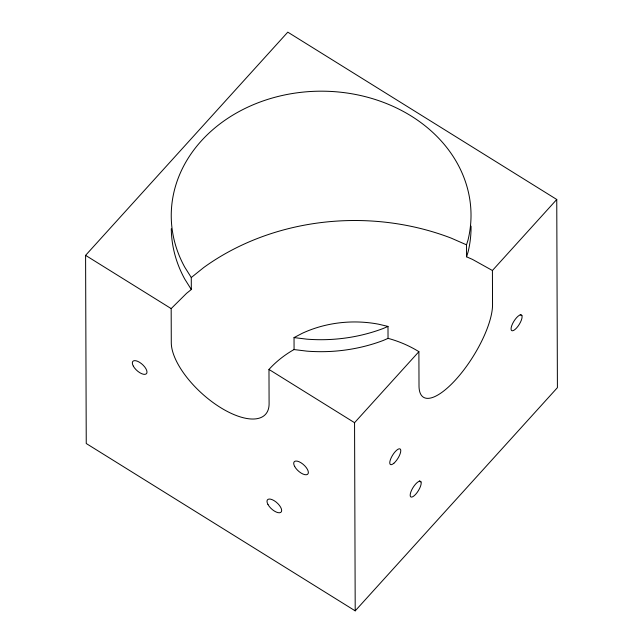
<?xml version="1.0" encoding="UTF-8"?>
<svg xmlns="http://www.w3.org/2000/svg" width="643" height="643" viewBox="0 0 643 643"><rect width="100%" height="100%" fill="white"/><g stroke="black" fill="none" stroke-linecap="round" stroke-linejoin="round"><path stroke-width="0.96" d="M492.417 270.502L472.492 259.41L466.561 256.814L466.521 244.838L468.024 240.016A149.891 124.268 -0.2 0 0 304.107 92.005A149.891 124.268 -0.2 0 0 184.758 267.166L191.276 277.535L191.317 289.511L186.583 293.312L171.175 308.6L171.287 342.807A61.181 27.287 42.2 0 0 220.316 407.445A61.181 27.287 42.2 0 0 269.096 403.659L268.975 369.444A107.068 88.758 -0.2 0 1 293.047 350.105L294.076 349.567L306.864 351.134A149.891 124.268 -0.2 0 0 383.381 340.412L388.034 338.395L389.296 338.692A107.068 88.758 -0.2 0 1 418.89 351.673L419.011 385.88A61.181 20.64 -58.1 0 0 455.895 379.507A61.181 20.64 -58.1 0 0 492.538 304.718L492.417 270.502L556.75 199.483L287.791 32.15L85.591 255.351L86.25 443.517L355.209 610.85L557.409 387.649L556.75 199.483M466.561 256.814L468.064 251.992A149.891 124.268 -0.2 0 0 471.054 226.127M355.209 610.85L354.558 422.692L418.89 351.673M191.276 277.535L203.799 267.472A229.422 190.199 -0.2 0 1 451.233 238.135L466.521 244.838M294.076 349.567L294.036 337.591L302.499 333.187A107.068 88.758 -0.2 0 1 378.478 324.176L387.994 326.419L388.034 338.395M387.994 326.419L383.341 328.436A149.891 124.268 -0.2 0 1 306.815 339.158L294.036 337.591M520.211 314.548L521.907 315.6A9.179 3.094 -58.1 0 1 515.18 329.345A9.179 3.094 -58.1 0 1 512.672 323.485A9.179 3.094 -58.1 0 1 521.907 315.6M85.591 255.351L171.175 308.6M268.975 369.444L354.558 422.692M419.3 480.884L421.004 481.945A9.179 3.094 -58.1 0 1 414.269 495.681A9.179 3.094 -58.1 0 1 411.769 489.829A9.179 3.094 -58.1 0 1 421.004 481.945M191.317 289.511L184.798 279.142A149.891 124.268 -0.2 0 1 171.287 228.715M267.986 504.522A9.179 4.091 42.2 0 0 280.694 512.431A9.179 4.091 42.2 0 0 274.312 500.776A9.179 4.091 42.2 0 0 267.986 504.522M133.318 366.116A9.179 4.091 42.2 0 0 146.017 374.025A9.179 4.091 42.2 0 0 139.644 362.371A9.179 4.091 42.2 0 0 133.318 366.116M393.862 463.265A9.179 3.094 -58.1 0 0 400.589 449.521A9.179 3.094 -58.1 0 0 391.362 457.406A9.179 3.094 -58.1 0 0 393.862 463.265M294.695 466.521A9.179 4.091 42.2 0 0 307.402 474.421A9.179 4.091 42.2 0 0 301.02 462.775A9.179 4.091 42.2 0 0 294.695 466.521"/></g></svg>
